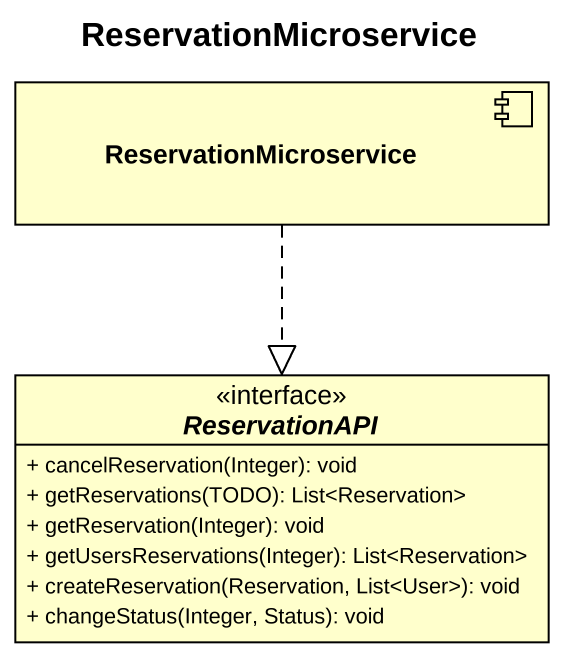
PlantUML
@startuml
title ReservationMicroservice
allowmixing
hide circle
hide empty members
skinparam classAttributeIconSize 0
component ReservationMicroservice
interface ReservationAPI {
  + cancelReservation(Integer): void
  + getReservations(TODO): List<Reservation>
  + getReservation(Integer): void
  + getUsersReservations(Integer): List<Reservation>
  + createReservation(Reservation, List<User>): void
  + changeStatus(Integer, Status): void
}
ReservationMicroservice ..|> ReservationAPI
@enduml
